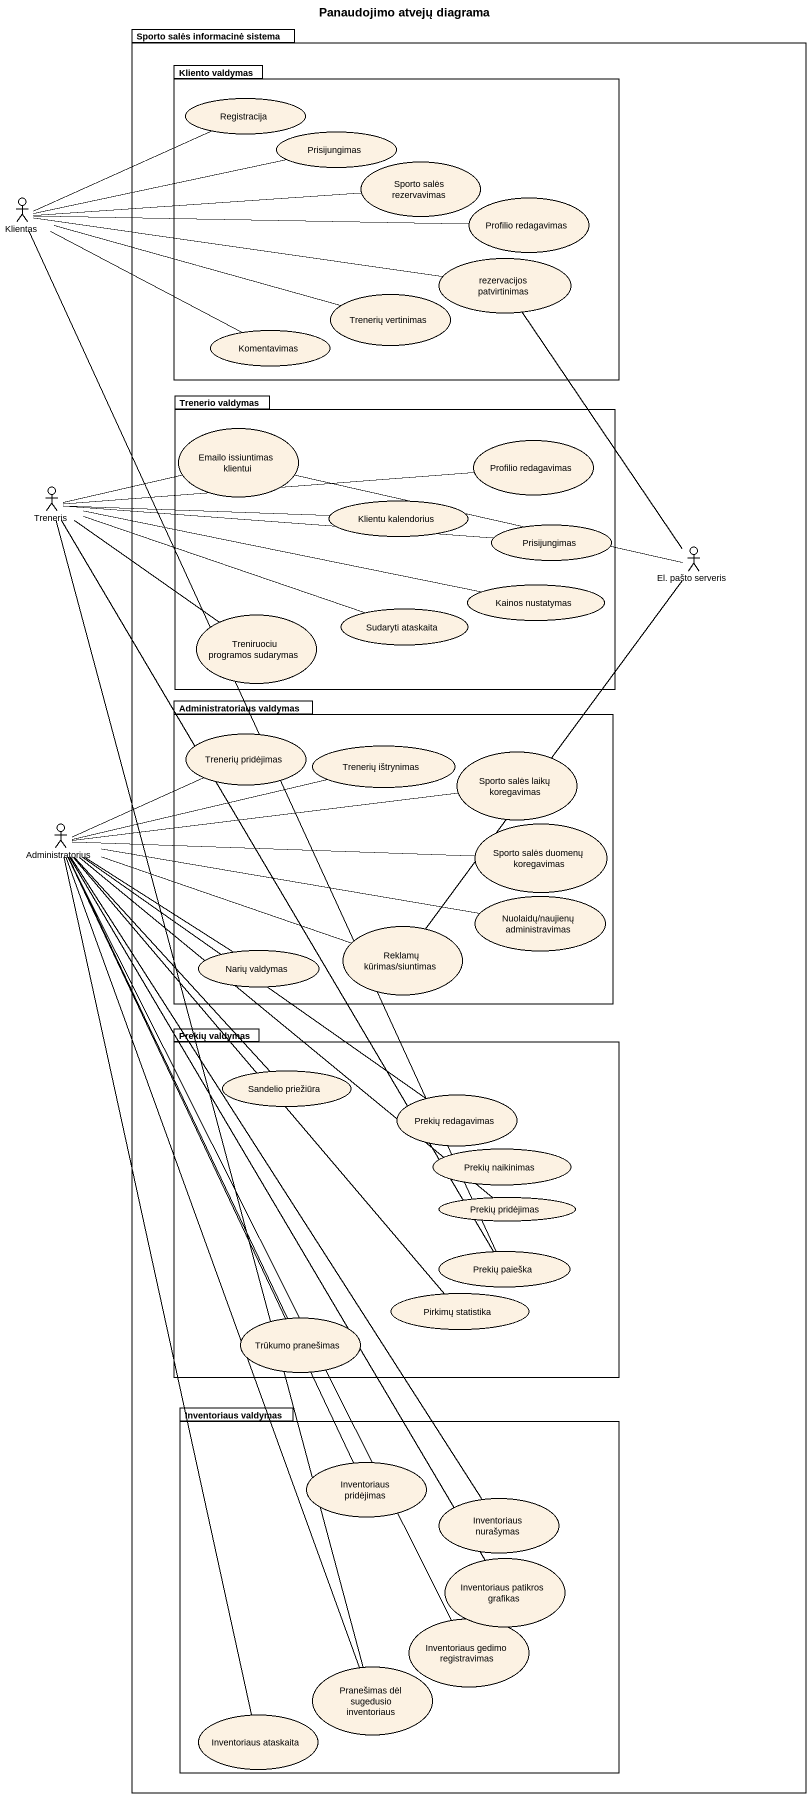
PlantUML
@startuml
title Panaudojimo atvejų diagrama
package "Sporto salės informacinė sistema" as Sporto_salės_informacinė {
  package "Kliento valdymas" as Kliento_valdymas {
    usecase Registracija
    usecase Prisijungimas
    usecase "Sporto salės rezervavimas" as Sporto_salės_rezervavimas
    usecase "Profilio redagavimas" as Profilio_redagavimas
    usecase "rezervacijos patvirtinimas" as rezervacijos_patvirtinimas
    usecase "Trenerių vertinimas" as Trenerių_vertinimas
    usecase Komentavimas
  }
  package "Trenerio valdymas" as Trenerio_valdymas {
    usecase "Emailo issiuntimas klientui" as Emailo_issiuntimas_klientui
    usecase "Profilio redagavimas" as Profilio_redagavimas_2
    usecase "Klientu kalendorius" as Klientu_kalendorius
    usecase "Prisijungimas" as Prisijungimas_2
    usecase "Kainos nustatymas" as Kainos_nustatymas
    usecase "Treniruociu programos sudarymas" as Treniruociu_programos
    usecase "Sudaryti ataskaita" as Sudaryti_ataskaita
  }
  actor "El. pašto serveris" as El_pašto_serveris
  package "Administratoriaus valdymas" as Administratoriaus_valdymas {
    usecase "Trenerių pridėjimas" as Trenerių_pridėjimas
    usecase "Trenerių ištrynimas" as Trenerių_ištrynimas
    usecase "Sporto salės laikų koregavimas" as Sporto_salės_laikų
    usecase "Sporto salės duomenų koregavimas" as Sporto_salės_duomenų
    usecase "Nuolaidų/naujienų administravimas" as Nuolaidų_naujienų
    usecase "Reklamų kūrimas/siuntimas" as Reklamų_kūrimas_siuntimas
    usecase "Narių valdymas" as Narių_valdymas
  }
  package "Prekių valdymas" as Prekių_valdymas {
    usecase "Sandelio priežiūra" as Sandelio_priežiūra
    usecase "Prekių redagavimas" as Prekių_redagavimas
    usecase "Prekių naikinimas" as Prekių_naikinimas
    usecase "Prekių pridėjimas" as Prekių_pridėjimas
    usecase "Prekių paieška" as Prekių_paieška
    usecase "Trūkumo pranešimas" as Trūkumo_pranešimas
    usecase "Pirkimų statistika" as Pirkimų_statistika
  }
  package "Inventoriaus valdymas" as Inventoriaus_valdymas {
    usecase "Inventoriaus pridėjimas" as Inventoriaus_pridėjimas
    usecase "Inventoriaus nurašymas" as Inventoriaus_nurašymas
    usecase "Inventoriaus patikros grafikas" as Inventoriaus_patikros
    usecase "Inventoriaus gedimo registravimas" as Inventoriaus_gedimo
    usecase "Pranešimas dėl sugedusio inventoriaus" as Pranešimas_dėl_sugedusio
    usecase "Inventoriaus ataskaita" as Inventoriaus_ataskaita
  }
}
actor Klientas
actor Treneris
actor Administratorius
Klientas -right- Registracija
Klientas -right- Prisijungimas
Klientas -right- Sporto_salės_rezervavimas
Klientas -right- Profilio_redagavimas
Klientas -right- rezervacijos_patvirtinimas
Klientas -right- Trenerių_vertinimas
Klientas -right- Komentavimas
Klientas -- Prekių_paieška
Emailo_issiuntimas_klientui -right- El_pašto_serveris
Treneris -right- Emailo_issiuntimas_klientui
Treneris -right- Profilio_redagavimas_2
Treneris -right- Klientu_kalendorius
Treneris -right- Prisijungimas_2
Treneris -right- Kainos_nustatymas
Treneris -- Treniruociu_programos
Treneris -right- Sudaryti_ataskaita
Treneris -- Prekių_paieška
El_pašto_serveris -up- rezervacijos_patvirtinimas
Administratorius -right- Trenerių_pridėjimas
Administratorius -right- Trenerių_ištrynimas
Administratorius -right- Sporto_salės_laikų
Administratorius -right- Sporto_salės_duomenų
Administratorius -right- Nuolaidų_naujienų
Administratorius -right- Reklamų_kūrimas_siuntimas
Administratorius -- Narių_valdymas
Administratorius -- Sandelio_priežiūra
Administratorius -- Prekių_redagavimas
Administratorius -- Prekių_pridėjimas
Administratorius -- Trūkumo_pranešimas
Administratorius -- Pirkimų_statistika
Administratorius -- Inventoriaus_ataskaita
Reklamų_kūrimas_siuntimas -up- El_pašto_serveris
Inventoriaus_pridėjimas -up- Administratorius
Inventoriaus_nurašymas -up- Administratorius
Inventoriaus_patikros -up- Administratorius
Inventoriaus_gedimo -up- Administratorius
Pranešimas_dėl_sugedusio -up- Treneris
Pranešimas_dėl_sugedusio -up- Administratorius
@enduml
